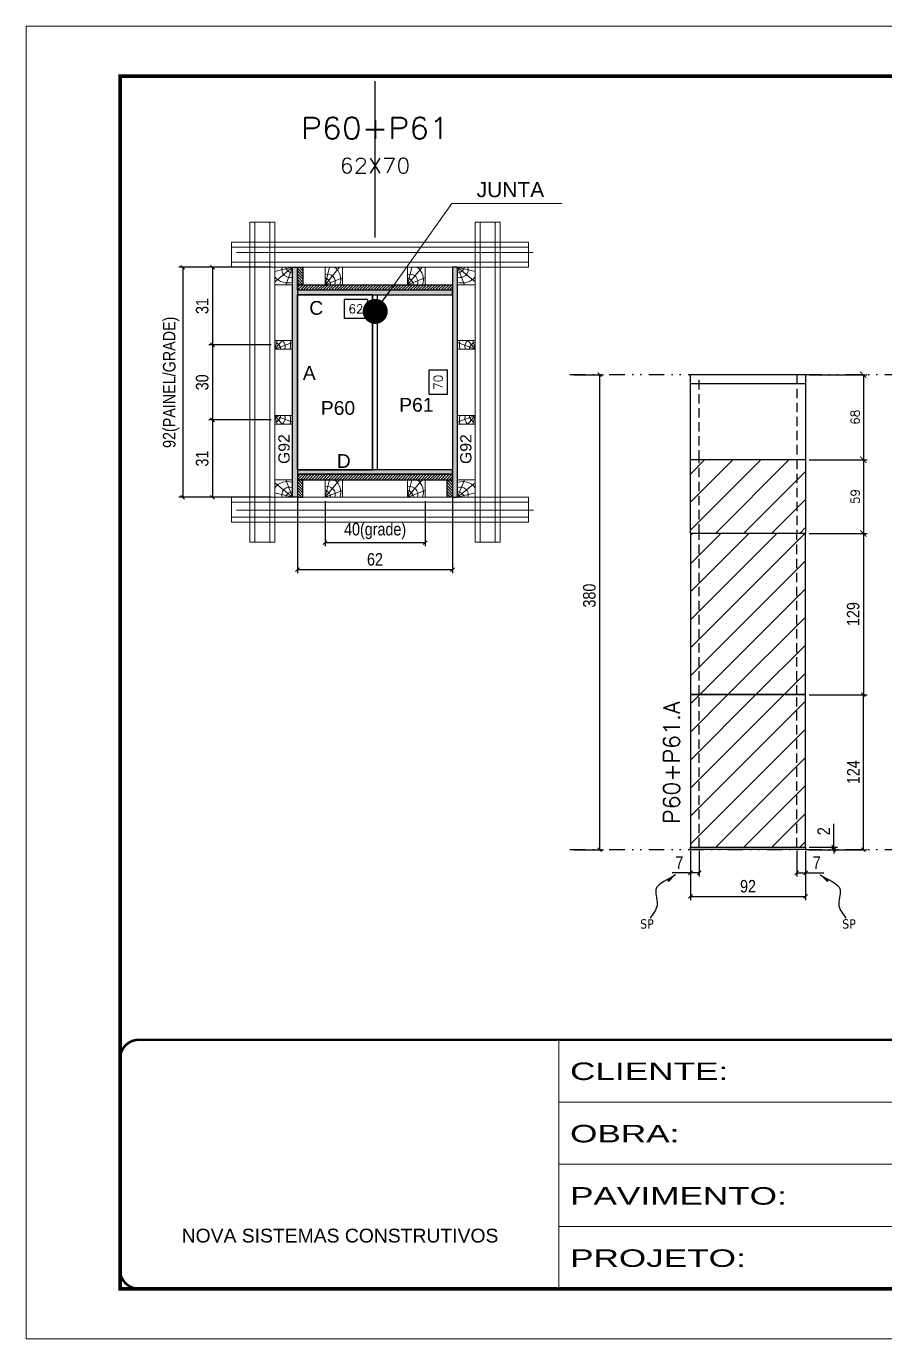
# Model space of a CAD drawing. Extents: x 2949 to 9203, y -16089 to 12527.
# Drawn here: x 4548 to 5234, y 5734 to 6784 of the extents above; entities that cross this region are included whole.
import ezdxf
from ezdxf.enums import TextEntityAlignment as Align

# ---------------------------------------------------------------- set-up
doc = ezdxf.new("R2010")
doc.units = 0
for name, pattern in [('CONTINUO', [0]), ('DASHED', [0.75, 0.5, -0.25]), ('DIVIDE2', [0.625, 0.25, -0.125, 0, -0.125, 0, -0.125]), ('HIDDEN', [0.375, 0.25, -0.125])]:
    doc.linetypes.add(name, pattern=pattern)
for name, color, linetype in [('CHAPA', 1, 'Continuous'), ('COTA', 241, 'Continuous'), ('cotas', 4, 'Continuous'), ('MEIO_PONT', 93, 'Continuous'), ('Nível', 160, 'Continuous'), ('Painéis', 200, 'Continuous'), ('SARR_2.2x7', 40, 'Continuous'), ('SARRAFO', 251, 'Continuous'), ('Sarrafo de Pressão', 42, 'HIDDEN'), ('texto', 7, 'Continuous'), ('Texto de Titulo', 7, 'Continuous'), ('Texto Qtd Sarr', 242, 'Continuous'), ('TEXTO_GERAL', 7, 'Continuous')]:
    doc.layers.add(name, color=color, linetype=linetype)
for name, color, linetype, lineweight in [('Folhas', 255, 'Continuous', 9), ('Hachura', 251, 'Continuous', 9), ('Madeira', 126, 'Continuous', 18), ('Perfil Metálico', 224, 'Continuous', 18), ('SARRAFO DE PRESSAO', 251, 'DASHED', 9), ('Texto Seção', 7, 'Continuous', 15)]:
    doc.layers.add(name, color=color, linetype=linetype, lineweight=lineweight)
doc.styles.add('ARIAL', font='arial.ttf')
doc.styles.add('COTA TECNICA', font='techl___.ttf', dxfattribs={"height": 10})
doc.styles.add('COTA TECNICA 2X', font='techl___.ttf', dxfattribs={"height": 10})
doc.styles.add('COTA TECNICA-50', font='techl___.ttf', dxfattribs={"height": 10})
doc.styles.add('REGUA-120', font='ROMANS.shx', dxfattribs={"height": 15})
doc.styles.add('ROMANS', font='romans.shx')
doc.styles.add('SANSSERIF', font='sas_____.pfb')
doc.styles.get("Standard").update_dxf_attribs({"font": 'arial.ttf'})
doc.styles.add('Tecnologia', font='')
doc.styles.get('Tecnologia').set_extended_font_data('Forgotten Futurist')
doc.dimstyles.new('3x', dxfattribs={"dimtxt": 10, "dimasz": 5, "dimexe": 7, "dimexo": 5, "dimgap": 4, "dimtad": 1, "dimdec": 4, "dimlfac": 0.333333, "dimdsep": 46, "dimtxsty": 'Standard', "dimblk": 'DOT', "dimcen": 0.09, "dimclrd": 1, "dimclre": 1, "dimclrt": 2, "dimadec": 0, "dimazin": 2, "dimtfac": 1, "dimtdec": 4, "dimtmove": 0, "dimatfit": 3, "dimldrblk": 'DOT', "dimfxl": 1, "dimtolj": 1, "dimtzin": 0, "dimlwd": 9, "dimlwe": 9, "dimarcsym": 0})
doc.dimstyles.new('COTA PAINEL-50', dxfattribs={"dimtxt": 10, "dimasz": 3, "dimexe": 3, "dimexo": 3, "dimgap": 3, "dimtad": 1, "dimdec": 1, "dimzin": 12, "dimdsep": 46, "dimtxsty": 'COTA TECNICA-50', "dimblk1": 'OBLIQUE', "dimblk2": 'OBLIQUE', "dimsah": 1, "dimcen": 0.9, "dimclrd": 4, "dimclre": 4, "dimclrt": 240, "dimadec": 1, "dimazin": 3, "dimtfac": 1, "dimtdec": 1, "dimtmove": 0, "dimatfit": 3, "dimfxl": 1, "dimtolj": 1, "dimtzin": 12, "dimarcsym": 0})
doc.dimstyles.new('Cota Paínel', dxfattribs={"dimtxt": 7, "dimasz": 5, "dimexe": 3, "dimexo": 3, "dimgap": 3, "dimtad": 1, "dimdec": 1, "dimzin": 12, "dimdsep": 46, "dimtxsty": 'ROMANS', "dimblk": 'ARCHTICK', "dimcen": 0, "dimclrd": 4, "dimclre": 4, "dimclrt": 1, "dimadec": 1, "dimazin": 3, "dimtfac": 1, "dimtdec": 1, "dimtmove": 0, "dimatfit": 3, "dimldrblk": 'OBLIQUE', "dimfxl": 1, "dimtolj": 1, "dimtzin": 12, "dimarcsym": 0})
doc.dimstyles.new('PAINEL', dxfattribs={"dimtxt": 10, "dimasz": 3, "dimexe": 3, "dimexo": 3, "dimgap": 3, "dimtad": 1, "dimdec": 1, "dimzin": 12, "dimdsep": 46, "dimtxsty": 'COTA TECNICA', "dimblk1": 'OBLIQUE', "dimblk2": 'OBLIQUE', "dimsah": 1, "dimcen": 0.9, "dimclrd": 4, "dimclre": 4, "dimclrt": 240, "dimadec": 1, "dimazin": 3, "dimtfac": 1, "dimtdec": 1, "dimtmove": 0, "dimatfit": 3, "dimfxl": 1, "dimtolj": 1, "dimtzin": 12, "dimarcsym": 0})
doc.dimstyles.new('SECAO PILAR', dxfattribs={"dimtxt": 10, "dimasz": 3, "dimexe": 3, "dimexo": 3, "dimgap": 3, "dimtad": 1, "dimdec": 1, "dimlfac": 0.5, "dimzin": 12, "dimdsep": 46, "dimtxsty": 'COTA TECNICA 2X', "dimblk1": 'OBLIQUE', "dimblk2": 'OBLIQUE', "dimsah": 1, "dimcen": 0.9, "dimclrd": 256, "dimclre": 256, "dimclrt": 256, "dimadec": 1, "dimazin": 3, "dimtfac": 1, "dimtdec": 1, "dimtmove": 0, "dimatfit": 3, "dimfxl": 1, "dimtolj": 1, "dimtzin": 12, "dimarcsym": 0})
doc.dimstyles.new('SECÇÃO 2', dxfattribs={"dimtxt": 7, "dimasz": 6, "dimexe": 0.18, "dimexo": 2, "dimgap": -4, "dimtad": 3, "dimdec": 1, "dimlfac": 0.5, "dimzin": 12, "dimdsep": 46, "dimtxsty": 'ROMANS', "dimblk": 'ARCHTICK', "dimcen": 0.09, "dimse1": 1, "dimse2": 1, "dimsd1": 1, "dimsd2": 1, "dimclrd": 180, "dimclre": 5, "dimclrt": 1, "dimadec": 0, "dimazin": 3, "dimtfac": 1, "dimtdec": 1, "dimtofl": 0, "dimtmove": 0, "dimatfit": 3, "dimldrblk": 'ARCHTICK', "dimfxl": 1, "dimtolj": 1, "dimtzin": 0, "dimarcsym": 0})
doc.dimstyles.get("Standard").update_dxf_attribs({"dimtxt": 0.18, "dimasz": 0.18, "dimexe": 0.18, "dimexo": 0.0625, "dimgap": 0.09, "dimtad": 0, "dimtih": 1, "dimtoh": 1, "dimdec": 4, "dimzin": 0, "dimdsep": 46, "dimtxsty": 'Standard', "dimcen": 0.09, "dimadec": 0, "dimazin": 0, "dimtfac": 1, "dimtdec": 4, "dimtofl": 0, "dimtmove": 0, "dimatfit": 3, "dimfxl": 1, "dimtolj": 1, "dimtzin": 0, "dimarcsym": 0})
pattern_1 = [(135, (-18127.0793, 15909.989), (-1.12253202, -1.12253202), [])]
pattern_2 = [(45, (-126071.967, -22713.47), (-11.2253202, 11.2253202), [])]

# ---------------------------------------------------------------- blocks, each defined once
blk = doc.blocks.new('9999999999')
at = {"color": 30, "linetype": 'CONTINUO'}
for p, q in [((98564.6, 34230.2), (98564.6, 34429.4)), ((98564.6, 34379.6), (99584, 34379.6)), ((98564.6, 34329.8), (99488, 34329.8)), ((98564.6, 34280), (99488, 34280))]:
    blk.add_line(p, q, dxfattribs=at)
at = {"color": 30, "linetype": 'CONTINUO', "const_width": 2}
blk.add_lwpolyline([(99584, 34230.2), (99584, 34414.4, 0.414214), (99569, 34429.4), (98229, 34429.4, 0.414214), (98214, 34414.4), (98214, 34245.2, 0.414214), (98229, 34230.2), (99584, 34230.2)], format="xyb", dxfattribs=at)
at = {"layer": 'Folhas'}
blk.add_lwpolyline([(98139, 34190.2), (99624, 34190.2), (99624, 35240.2), (98139, 35240.2)], close=True, dxfattribs=at)
at = {"layer": 'Folhas', "color": 30, "const_width": 3}
blk.add_lwpolyline([(98214, 34230.2), (99584, 34230.2), (99584, 35200.2), (98214, 35200.2)], close=True, dxfattribs=at)
at = {"color": 7, "linetype": 'Continuous', "ltscale": 5, "style": 'ARIAL'}
blk.add_text('NOVA SISTEMAS CONSTRUTIVOS', height=11.059, dxfattribs=at).set_placement((98263.2, 34267.2))
at = {"layer": 'Folhas', "color": 7, "style": 'Tecnologia', "width": 1.5}
for s, p in [('CLIENTE:', (98573.7, 34397.2)), ('OBRA:', (98573.7, 34347.3)), ('PAVIMENTO:', (98573.7, 34297.5)), ('PROJETO:', (98573.7, 34247.7))]:
    blk.add_text(s, height=14, dxfattribs=at).set_placement(p)
blk = doc.blocks.new('*D3596')
at = {"layer": 'COTA', "color": 180, "lineweight": -2, "transparency": 16777216}
for p, q in [((4884.3, 6508.7), (4869.3, 6508.7)), ((4869.3, 6508.7), (4869.3, 6489.4)), ((4884.3, 6489.4), (4884.3, 6508.7)), ((4869.3, 6489.4), (4884.3, 6489.4))]:
    blk.add_line(p, q, dxfattribs=at)
at = {"layer": 'Defpoints', "color": 0, "transparency": 16777216}
for p in [(4764.3, 6569), (4764.3, 6429), (4888.3, 6429)]:
    blk.add_point(p, dxfattribs=at)
at = {"layer": 'COTA', "color": 1, "transparency": 16777216, "insert": (4876.8, 6499), "char_height": 7, "attachment_point": 5, "rotation": 90, "style": 'ROMANS'}
blk.add_mtext('\\A1;70', dxfattribs=at)
blk = doc.blocks.new('_ArchTick')
at = {"color": 0, "linetype": 'ByBlock', "const_width": 0.15}
blk.add_lwpolyline([(-0.5, -0.5), (0.5, 0.5)], dxfattribs=at)
blk = doc.blocks.new('*D3597')
at = {"layer": 'COTA', "color": 180, "lineweight": -2, "transparency": 16777216}
for p, q in [((4820.6, 6565.2), (4801.6, 6565.2)), ((4801.6, 6565.2), (4801.6, 6550.2)), ((4820.6, 6550.2), (4820.6, 6565.2)), ((4801.6, 6550.2), (4820.6, 6550.2))]:
    blk.add_line(p, q, dxfattribs=at)
at = {"layer": 'Defpoints', "color": 0, "transparency": 16777216}
for p in [(4764.3, 6569), (4888.3, 6569), (4888.3, 6546.2)]:
    blk.add_point(p, dxfattribs=at)
at = {"layer": 'COTA', "color": 1, "transparency": 16777216, "insert": (4811.1, 6557.7), "char_height": 7, "attachment_point": 5, "style": 'ROMANS'}
blk.add_mtext('\\A1;62', dxfattribs=at)
blk = doc.blocks.new('titulo1')
at = {"layer": 'Defpoints', "color": 252, "linetype": 'HIDDEN', "ltscale": 2}
blk.add_line((0, 0), (0, 125), dxfattribs=at)
at = {"layer": 'Defpoints', "style": 'ROMANS', "oblique": 15}
blk.add_attdef('FOLHA', text='', height=10, dxfattribs=at).set_placement((0, 15.6), align=Align.MIDDLE_CENTER)
at = {"layer": 'Texto Qtd Sarr', "color": 3, "style": 'ROMANS', "oblique": 15}
for tag, height, p in [('TITULO', 17, (0, 71.4)), ('SEÇÃO', 12, (0, 41.5))]:
    blk.add_attdef(tag, text='', height=height, dxfattribs=at).set_placement(p, align=Align.MIDDLE_CENTER)
blk = doc.blocks.new('_Oblique')
at = {"color": 0, "linetype": 'ByBlock', "lineweight": -2}
blk.add_line((-0.5, -0.5), (0.5, 0.5), dxfattribs=at)
blk = doc.blocks.new('*D3598')
at = {"layer": 'COTA', "lineweight": -2, "transparency": 16777216}
for p, q in [((4743.3, 6591), (4669.6, 6591)), ((4672.6, 6591), (4672.6, 6407)), ((4743.3, 6407), (4669.6, 6407))]:
    blk.add_line(p, q, dxfattribs=at)
at = {"layer": 'Defpoints', "color": 0, "transparency": 16777216}
for p in [(4746.3, 6591), (4672.6, 6407), (4746.3, 6407)]:
    blk.add_point(p, dxfattribs=at)
at = {"layer": 'COTA', "lineweight": -2, "transparency": 16777216, "xscale": 3, "yscale": 3, "zscale": 3}
for p, rotation in [((4672.6, 6591), 90), ((4672.6, 6407), 270)]:
    blk.add_blockref('_Oblique', p, dxfattribs=dict(at, rotation=rotation))
at = {"layer": 'COTA', "transparency": 16777216, "insert": (4663.3, 6499), "char_height": 10, "attachment_point": 5, "rotation": 90, "style": 'COTA TECNICA 2X'}
blk.add_mtext('\\A1;92(PAINEL/GRADE)', dxfattribs=at)
blk = doc.blocks.new('*D3599')
at = {"layer": 'COTA', "lineweight": -2, "transparency": 16777216}
for p, q in [((4743.3, 6469), (4693.4, 6469)), ((4696.4, 6469), (4696.4, 6407)), ((4743.3, 6407), (4693.4, 6407))]:
    blk.add_line(p, q, dxfattribs=at)
at = {"layer": 'Defpoints', "color": 0, "transparency": 16777216}
for p in [(4746.3, 6469), (4696.4, 6407), (4746.3, 6407)]:
    blk.add_point(p, dxfattribs=at)
at = {"layer": 'COTA', "lineweight": -2, "transparency": 16777216, "xscale": 3, "yscale": 3, "zscale": 3}
for p, rotation in [((4696.4, 6469), 90), ((4696.4, 6407), 270)]:
    blk.add_blockref('_Oblique', p, dxfattribs=dict(at, rotation=rotation))
at = {"layer": 'COTA', "transparency": 16777216, "insert": (4688.2, 6438), "char_height": 10, "attachment_point": 5, "rotation": 90, "style": 'COTA TECNICA 2X'}
blk.add_mtext('\\A1;31', dxfattribs=at)
blk = doc.blocks.new('PONTALETE')
at = {"layer": 'Madeira'}
for q in [(2.71, 7), (7, 5.76), (7, 1.74)]:
    blk.add_line((0, 0), q, dxfattribs=at)
blk.add_lwpolyline([(0, 0), (7, 0), (7, 7), (0, 7)], close=True, dxfattribs=at)
for centre, radius, start, end in [((2.04, 0.06), 6.23, 37.2818, 109.0913), ((1.09, 0.9), 3.19, 343.603, 109.9847), ((-0.21, -0.78), 3.09, 14.6322, 86.0383)]:
    blk.add_arc(centre, radius, start, end, dxfattribs=at)
blk = doc.blocks.new('MEIO PONTALETE')
at = {"layer": 'Madeira'}
for q in [(2.71, 7), (3.5, 2.88), (3.5, 0.87)]:
    blk.add_line((0, 0), q, dxfattribs=at)
blk.add_lwpolyline([(0, 0), (3.5, 0), (3.5, 7), (0, 7)], close=True, dxfattribs=at)
for centre, radius, start, end in [((2.04, 0.06), 6.23, 76.4499, 109.0913), ((1.09, 0.9), 3.19, 40.9063, 109.9847), ((-0.21, -0.78), 3.09, 14.6322, 86.0383)]:
    blk.add_arc(centre, radius, start, end, dxfattribs=at)
blk = doc.blocks.new('*D3600')
at = {"layer": 'COTA', "lineweight": -2, "transparency": 16777216}
for p, q in [((4743.3, 6591), (4693.4, 6591)), ((4696.4, 6591), (4696.4, 6529)), ((4743.3, 6529), (4693.4, 6529))]:
    blk.add_line(p, q, dxfattribs=at)
at = {"layer": 'Defpoints', "color": 0, "transparency": 16777216}
for p in [(4746.3, 6591), (4696.4, 6529), (4746.3, 6529)]:
    blk.add_point(p, dxfattribs=at)
at = {"layer": 'COTA', "lineweight": -2, "transparency": 16777216, "xscale": 3, "yscale": 3, "zscale": 3}
for p, rotation in [((4696.4, 6591), 90), ((4696.4, 6529), 270)]:
    blk.add_blockref('_Oblique', p, dxfattribs=dict(at, rotation=rotation))
at = {"layer": 'COTA', "transparency": 16777216, "insert": (4688.2, 6560), "char_height": 10, "attachment_point": 5, "rotation": 90, "style": 'COTA TECNICA 2X'}
blk.add_mtext('\\A1;31', dxfattribs=at)
blk = doc.blocks.new('*D3601')
at = {"layer": 'COTA', "lineweight": -2, "transparency": 16777216}
for p, q in [((4743.3, 6529), (4693.4, 6529)), ((4696.4, 6529), (4696.4, 6469)), ((4743.3, 6469), (4693.4, 6469))]:
    blk.add_line(p, q, dxfattribs=at)
at = {"layer": 'Defpoints', "color": 0, "transparency": 16777216}
for p in [(4746.3, 6529), (4696.4, 6469), (4746.3, 6469)]:
    blk.add_point(p, dxfattribs=at)
at = {"layer": 'COTA', "lineweight": -2, "transparency": 16777216, "xscale": 3, "yscale": 3, "zscale": 3}
for p, rotation in [((4696.4, 6529), 90), ((4696.4, 6469), 270)]:
    blk.add_blockref('_Oblique', p, dxfattribs=dict(at, rotation=rotation))
at = {"layer": 'COTA', "transparency": 16777216, "insert": (4688.2, 6499), "char_height": 10, "attachment_point": 5, "rotation": 90, "style": 'COTA TECNICA 2X'}
blk.add_mtext('\\A1;30', dxfattribs=at)
blk = doc.blocks.new('*D3617')
at = {"layer": 'COTA', "lineweight": -2, "transparency": 16777216}
for p, q in [((4764.3, 6422.4), (4764.3, 6346.2)), ((4888.3, 6422.4), (4888.3, 6346.2)), ((4764.3, 6349.2), (4888.3, 6349.2))]:
    blk.add_line(p, q, dxfattribs=at)
at = {"layer": 'Defpoints', "color": 0, "transparency": 16777216}
for p in [(4764.3, 6425.4), (4888.3, 6425.4), (4888.3, 6349.2)]:
    blk.add_point(p, dxfattribs=at)
at = {"layer": 'COTA', "lineweight": -2, "transparency": 16777216, "xscale": 3, "yscale": 3, "zscale": 3, "rotation": 180}
blk.add_blockref('_Oblique', (4764.3, 6349.2), dxfattribs=at)
at = {"layer": 'COTA', "lineweight": -2, "transparency": 16777216, "xscale": 3, "yscale": 3, "zscale": 3}
blk.add_blockref('_Oblique', (4888.3, 6349.2), dxfattribs=at)
at = {"layer": 'COTA', "transparency": 16777216, "insert": (4826.3, 6357.3), "char_height": 10, "attachment_point": 5, "style": 'COTA TECNICA 2X'}
blk.add_mtext('\\A1;62', dxfattribs=at)
blk = doc.blocks.new('_Dot')
at = {"color": 0, "linetype": 'ByBlock', "lineweight": -2}
blk.add_line((-0.5, 0), (-1, 0), dxfattribs=at)
at = {"color": 0, "linetype": 'ByBlock', "const_width": 0.5}
blk.add_lwpolyline([(-0.25, 0, 1), (0.25, 0, 1)], format="xyb", close=True, dxfattribs=at)
blk = doc.blocks.new('*D3618')
at = {"layer": 'cotas', "color": 4, "linetype": 'ByBlock', "lineweight": -2, "transparency": 16777216}
for p, q in [((4985.2, 6505.1), (5008.9, 6505.1)), ((5005.9, 6505.1), (5005.9, 6125.1)), ((4985.2, 6125.1), (5008.9, 6125.1))]:
    blk.add_line(p, q, dxfattribs=at)
at = {"layer": 'Defpoints', "color": 0, "linetype": 'ByBlock', "transparency": 16777216}
for p in [(4982.2, 6505.1), (4982.2, 6125.1), (5005.9, 6125.1)]:
    blk.add_point(p, dxfattribs=at)
at = {"layer": 'cotas', "color": 4, "linetype": 'ByBlock', "lineweight": -2, "transparency": 16777216, "xscale": 3, "yscale": 3, "zscale": 3}
for p, rotation in [((5005.9, 6505.1), 90), ((5005.9, 6125.1), 270)]:
    blk.add_blockref('_Oblique', p, dxfattribs=dict(at, rotation=rotation))
at = {"layer": 'cotas', "color": 240, "linetype": 'ByBlock', "transparency": 16777216, "insert": (4997.7, 6328.4), "char_height": 10, "attachment_point": 5, "rotation": 90, "style": 'COTA TECNICA'}
blk.add_mtext('\\A1;380', dxfattribs=at)
blk = doc.blocks.new('*D3606')
at = {"layer": 'COTA', "color": 4, "lineweight": -2, "transparency": 16777216}
for p, q in [((5078.5, 6124.1), (5078.5, 6084.7)), ((5170.5, 6124.1), (5170.5, 6084.7)), ((5078.5, 6087.7), (5170.5, 6087.7))]:
    blk.add_line(p, q, dxfattribs=at)
at = {"layer": 'Defpoints', "color": 0, "transparency": 16777216}
for p in [(5078.5, 6127.1), (5170.5, 6127.1), (5170.5, 6087.7)]:
    blk.add_point(p, dxfattribs=at)
at = {"layer": 'COTA', "color": 4, "lineweight": -2, "transparency": 16777216, "xscale": 3, "yscale": 3, "zscale": 3, "rotation": 180}
blk.add_blockref('_Oblique', (5078.5, 6087.7), dxfattribs=at)
at = {"layer": 'COTA', "color": 4, "lineweight": -2, "transparency": 16777216, "xscale": 3, "yscale": 3, "zscale": 3}
blk.add_blockref('_Oblique', (5170.5, 6087.7), dxfattribs=at)
at = {"layer": 'COTA', "color": 240, "transparency": 16777216, "insert": (5124.5, 6095.8), "char_height": 10, "attachment_point": 5, "style": 'COTA TECNICA'}
blk.add_mtext('\\A1;92', dxfattribs=at)
blk = doc.blocks.new('*D3607')
at = {"layer": 'COTA', "color": 4, "lineweight": -2, "transparency": 16777216}
for p, q in [((5078.5, 6122.1), (5078.5, 6103.6)), ((5085.5, 6124.1), (5085.5, 6103.6)), ((5078.5, 6106.6), (5063.8, 6106.6)), ((5085.5, 6106.6), (5078.5, 6106.6))]:
    blk.add_line(p, q, dxfattribs=at)
at = {"layer": 'Defpoints', "color": 0, "transparency": 16777216}
for p in [(5078.5, 6125.1), (5085.5, 6127.1), (5078.5, 6106.6)]:
    blk.add_point(p, dxfattribs=at)
at = {"layer": 'COTA', "color": 4, "lineweight": -2, "transparency": 16777216, "xscale": 3, "yscale": 3, "zscale": 3, "rotation": 180}
blk.add_blockref('_Oblique', (5078.5, 6106.6), dxfattribs=at)
at = {"layer": 'COTA', "color": 4, "lineweight": -2, "transparency": 16777216, "xscale": 3, "yscale": 3, "zscale": 3}
blk.add_blockref('_Oblique', (5085.5, 6106.6), dxfattribs=at)
at = {"layer": 'COTA', "color": 240, "transparency": 16777216, "insert": (5069.6, 6114.7), "char_height": 10, "attachment_point": 5, "style": 'COTA TECNICA-50'}
blk.add_mtext('\\A1;7', dxfattribs=at)
blk = doc.blocks.new('*D3608')
at = {"layer": 'COTA', "color": 4, "lineweight": -2, "transparency": 16777216}
for p, q in [((5163.5, 6124.1), (5163.5, 6103.6)), ((5170.5, 6122.1), (5170.5, 6103.6)), ((5163.5, 6106.6), (5170.5, 6106.6)), ((5170.5, 6106.6), (5185.2, 6106.6))]:
    blk.add_line(p, q, dxfattribs=at)
at = {"layer": 'Defpoints', "color": 0, "transparency": 16777216}
for p in [(5163.5, 6127.1), (5170.5, 6125.1), (5170.5, 6106.6)]:
    blk.add_point(p, dxfattribs=at)
at = {"layer": 'COTA', "color": 4, "lineweight": -2, "transparency": 16777216, "xscale": 3, "yscale": 3, "zscale": 3, "rotation": 180}
blk.add_blockref('_Oblique', (5163.5, 6106.6), dxfattribs=at)
at = {"layer": 'COTA', "color": 4, "lineweight": -2, "transparency": 16777216, "xscale": 3, "yscale": 3, "zscale": 3}
blk.add_blockref('_Oblique', (5170.5, 6106.6), dxfattribs=at)
at = {"layer": 'COTA', "color": 240, "transparency": 16777216, "insert": (5179.4, 6114.7), "char_height": 10, "attachment_point": 5, "style": 'COTA TECNICA-50'}
blk.add_mtext('\\A1;7', dxfattribs=at)
blk = doc.blocks.new('*D3609')
at = {"layer": 'COTA', "color": 4, "lineweight": -2, "transparency": 16777216}
for p, q in [((5173.5, 6249.1), (5219.7, 6249.1)), ((5216.7, 6125.1), (5216.7, 6249.1)), ((5173.5, 6125.1), (5219.7, 6125.1))]:
    blk.add_line(p, q, dxfattribs=at)
at = {"layer": 'Defpoints', "color": 0, "transparency": 16777216}
for p in [(5170.5, 6249.1), (5216.7, 6249.1), (5170.5, 6125.1)]:
    blk.add_point(p, dxfattribs=at)
at = {"layer": 'COTA', "color": 4, "lineweight": -2, "transparency": 16777216, "xscale": 3, "yscale": 3, "zscale": 3}
for p, rotation in [((5216.7, 6249.1), 90), ((5216.7, 6125.1), 270)]:
    blk.add_blockref('_Oblique', p, dxfattribs=dict(at, rotation=rotation))
at = {"layer": 'COTA', "color": 240, "transparency": 16777216, "insert": (5208.7, 6187.1), "char_height": 10, "attachment_point": 5, "rotation": 90, "style": 'COTA TECNICA-50'}
blk.add_mtext('\\A1;124', dxfattribs=at)
blk = doc.blocks.new('*D3610')
at = {"layer": 'COTA', "color": 4, "lineweight": -2, "transparency": 16777216}
for p, q in [((5193, 6127.1), (5193, 6145.9)), ((5173.5, 6127.1), (5196, 6127.1)), ((5173.5, 6125.1), (5196, 6125.1)), ((5193, 6125.1), (5193, 6127.1)), ((5193, 6125.1), (5193, 6122.1))]:
    blk.add_line(p, q, dxfattribs=at)
at = {"layer": 'Defpoints', "color": 0, "transparency": 16777216}
for p in [(5170.5, 6127.1), (5170.5, 6125.1), (5193, 6125.1)]:
    blk.add_point(p, dxfattribs=at)
at = {"layer": 'COTA', "color": 4, "lineweight": -2, "transparency": 16777216, "xscale": 3, "yscale": 3, "zscale": 3}
for p, rotation in [((5193, 6127.1), 270), ((5193, 6125.1), 90)]:
    blk.add_blockref('_Oblique', p, dxfattribs=dict(at, rotation=rotation))
at = {"layer": 'COTA', "color": 240, "transparency": 16777216, "insert": (5185, 6139.9), "char_height": 10, "attachment_point": 5, "rotation": 90, "style": 'COTA TECNICA-50'}
blk.add_mtext('\\A1;2', dxfattribs=at)
blk = doc.blocks.new('*D3611')
at = {"layer": 'COTA', "color": 4, "linetype": 'ByBlock', "lineweight": -2, "transparency": 16777216}
for p, q in [((5173.5, 6378.1), (5219.7, 6378.1)), ((5216.7, 6378.1), (5216.7, 6249.1)), ((5173.5, 6249.1), (5219.7, 6249.1))]:
    blk.add_line(p, q, dxfattribs=at)
at = {"layer": 'Defpoints', "color": 0, "linetype": 'ByBlock', "transparency": 16777216}
for p in [(5170.5, 6378.1), (5170.5, 6249.1), (5216.7, 6249.1)]:
    blk.add_point(p, dxfattribs=at)
at = {"layer": 'COTA', "color": 4, "linetype": 'ByBlock', "lineweight": -2, "transparency": 16777216, "xscale": 3, "yscale": 3, "zscale": 3}
for p, rotation in [((5216.7, 6378.1), 90), ((5216.7, 6249.1), 270)]:
    blk.add_blockref('_Oblique', p, dxfattribs=dict(at, rotation=rotation))
at = {"layer": 'COTA', "color": 240, "linetype": 'ByBlock', "transparency": 16777216, "insert": (5208.6, 6313.6), "char_height": 10, "attachment_point": 5, "rotation": 90, "style": 'COTA TECNICA'}
blk.add_mtext('\\A1;129', dxfattribs=at)
blk = doc.blocks.new('*D3625')
at = {"layer": 'COTA', "color": 4, "lineweight": -2, "transparency": 16777216}
for p, q in [((5173.5, 6437.1), (5219.7, 6437.1)), ((5216.7, 6437.1), (5216.7, 6378.1)), ((5173.5, 6378.1), (5219.7, 6378.1))]:
    blk.add_line(p, q, dxfattribs=at)
at = {"layer": 'Defpoints', "color": 0, "transparency": 16777216}
for p in [(5170.5, 6437.1), (5170.5, 6378.1), (5216.7, 6378.1)]:
    blk.add_point(p, dxfattribs=at)
at = {"layer": 'COTA', "color": 4, "lineweight": -2, "transparency": 16777216, "xscale": 5, "yscale": 5, "zscale": 5}
for p, rotation in [((5216.7, 6437.1), 90), ((5216.7, 6378.1), 270)]:
    blk.add_blockref('_ArchTick', p, dxfattribs=dict(at, rotation=rotation))
at = {"layer": 'COTA', "color": 1, "transparency": 16777216, "insert": (5210.2, 6407.6), "char_height": 7, "attachment_point": 5, "rotation": 90, "style": 'ROMANS'}
blk.add_mtext('\\A1;59', dxfattribs=at)
blk = doc.blocks.new('*D3627')
at = {"layer": 'COTA', "color": 4, "lineweight": -2, "transparency": 16777216}
for p, q in [((5173.5, 6505.1), (5219.7, 6505.1)), ((5216.7, 6505.1), (5216.7, 6437.1)), ((5173.5, 6437.1), (5219.7, 6437.1))]:
    blk.add_line(p, q, dxfattribs=at)
at = {"layer": 'Defpoints', "color": 0, "transparency": 16777216}
for p in [(5170.5, 6505.1), (5170.5, 6437.1), (5216.7, 6437.1)]:
    blk.add_point(p, dxfattribs=at)
at = {"layer": 'COTA', "color": 4, "lineweight": -2, "transparency": 16777216, "xscale": 5, "yscale": 5, "zscale": 5}
for p, rotation in [((5216.7, 6505.1), 90), ((5216.7, 6437.1), 270)]:
    blk.add_blockref('_ArchTick', p, dxfattribs=dict(at, rotation=rotation))
at = {"layer": 'COTA', "color": 1, "transparency": 16777216, "insert": (5210.2, 6471.1), "char_height": 7, "attachment_point": 5, "rotation": 90, "style": 'ROMANS'}
blk.add_mtext('\\A1;68', dxfattribs=at)
blk = doc.blocks.new('*D3695')
at = {"layer": 'COTA', "lineweight": -2, "transparency": 16777216}
for p, q in [((4786.4, 6404), (4786.4, 6367.8)), ((4866.4, 6404), (4866.4, 6367.8)), ((4786.4, 6370.8), (4866.4, 6370.8))]:
    blk.add_line(p, q, dxfattribs=at)
at = {"layer": 'Defpoints', "color": 0, "transparency": 16777216}
for p in [(4786.4, 6407), (4866.4, 6407), (4866.4, 6370.8)]:
    blk.add_point(p, dxfattribs=at)
at = {"layer": 'COTA', "lineweight": -2, "transparency": 16777216, "xscale": 3, "yscale": 3, "zscale": 3, "rotation": 180}
blk.add_blockref('_Oblique', (4786.4, 6370.8), dxfattribs=at)
at = {"layer": 'COTA', "lineweight": -2, "transparency": 16777216, "xscale": 3, "yscale": 3, "zscale": 3}
blk.add_blockref('_Oblique', (4866.4, 6370.8), dxfattribs=at)
at = {"layer": 'COTA', "transparency": 16777216, "insert": (4826.4, 6380), "char_height": 10, "attachment_point": 5, "style": 'COTA TECNICA 2X'}
blk.add_mtext('\\A1;40(grade)', dxfattribs=at)

msp = doc.modelspace()

# ---------------------------------------------------------------- hatches: boundary and pattern name
at = {"layer": 'Hachura'}
h = msp.add_hatch(color=256, dxfattribs=at)
h.dxf.hatch_style = 1
h.paths.add_polyline_path([(4764.33, 6407.04), (4760.33, 6407.04), (4760.33, 6591.04), (4764.33, 6591.04)])
h = msp.add_hatch(color=256, dxfattribs=at)
h.dxf.hatch_style = 1
h.paths.add_polyline_path([(4764.33, 6407.04), (4760.33, 6407.04), (4760.33, 6591.04), (4764.33, 6591.04)])
h = msp.add_hatch(dxfattribs=at)
h.set_pattern_fill('ANSI31', color=256, scale=0.5, angle=90, style=0)
h.set_pattern_definition([(135, (-18127.0793, 15714.989), (-1.12253202, -1.12253202), [])])
h.paths.add_polyline_path([(4764.33, 6577.04), (4768.73, 6577.04), (4768.73, 6591.04), (4764.33, 6591.04)])
h = msp.add_hatch(color=256, dxfattribs=at)
h.dxf.hatch_style = 1
h.paths.add_polyline_path([(4888.33, 6407.04), (4892.33, 6407.04), (4892.33, 6591.04), (4888.33, 6591.04)])
h = msp.add_hatch(color=256, dxfattribs=at)
h.dxf.hatch_style = 1
h.paths.add_polyline_path([(4888.33, 6407.04), (4892.33, 6407.04), (4892.33, 6591.04), (4888.33, 6591.04)])
h = msp.add_hatch(dxfattribs=at)
h.set_pattern_fill('ANSI31', color=256, scale=0.5, style=0)
h.set_pattern_definition([(45, (13938.2807, 29502.0454), (-1.12253202, 1.12253202), [])])
h.paths.add_polyline_path([(4888.33, 6572.64), (4888.33, 6577.04), (4764.33, 6577.04), (4764.33, 6572.64)])
h = msp.add_hatch(color=256, dxfattribs=at)
h.dxf.hatch_style = 1
h.paths.add_polyline_path([(4764.33, 6572.64), (4764.33, 6569.04), (4888.33, 6569.04), (4888.33, 6572.64)])
h = msp.add_hatch(color=256, dxfattribs=at)
h.dxf.hatch_style = 1
h.paths.add_polyline_path([(4764.33, 6572.64), (4764.33, 6569.04), (4888.33, 6569.04), (4888.33, 6572.64)])
h = msp.add_hatch(dxfattribs=at)
h.set_pattern_fill('ANSI31', color=256, scale=5)
h.paths.add_polyline_path([(5170.49, 6437.14), (5078.49, 6437.14), (5078.49, 6378.14), (5170.49, 6378.14)])
h = msp.add_hatch(color=256, dxfattribs=at)
h.dxf.hatch_style = 1
h.paths.add_polyline_path([(4764.33, 6429.04), (4764.33, 6425.44), (4888.33, 6425.44), (4888.33, 6429.04)])
h = msp.add_hatch(color=256, dxfattribs=at)
h.dxf.hatch_style = 1
h.paths.add_polyline_path([(4764.33, 6429.04), (4764.33, 6425.44), (4888.33, 6425.44), (4888.33, 6429.04)])
h = msp.add_hatch(dxfattribs=at)
h.set_pattern_fill('ANSI31', color=256, scale=0.5, style=0)
h.set_pattern_definition([(45, (14313.2807, 29316.8454), (-1.12253202, 1.12253202), [])])
h.paths.add_polyline_path([(4888.33, 6425.44), (4888.33, 6421.04), (4764.33, 6421.04), (4764.33, 6425.44)])
h = msp.add_hatch(dxfattribs=at)
h.set_pattern_fill('ANSI31', color=256, scale=0.5, angle=90, style=0)
h.set_pattern_definition(pattern_1)
h.paths.add_polyline_path([(4764.33, 6421.04), (4768.73, 6421.04), (4768.73, 6407.04), (4764.33, 6407.04)])
h = msp.add_hatch(dxfattribs=at)
h.set_pattern_fill('ANSI31', color=256, scale=0.5, angle=90, style=0)
h.set_pattern_definition(pattern_1)
h.paths.add_polyline_path([(4888.33, 6421.04), (4883.93, 6421.04), (4883.93, 6407.04), (4888.33, 6407.04)])
at = {"layer": 'Hachura', "linetype": 'ByBlock'}
h = msp.add_hatch(dxfattribs=at)
h.set_pattern_fill('ANSI31', color=256, scale=5)
h.set_pattern_definition(pattern_2)
h.paths.add_polyline_path([(5170.49, 6378.14), (5078.49, 6378.14), (5078.49, 6249.14), (5170.49, 6249.14)])
h = msp.add_hatch(dxfattribs=at)
h.set_pattern_fill('ANSI31', color=256, scale=5)
h.set_pattern_definition(pattern_2)
h.paths.add_polyline_path([(5170.49, 6249.14), (5078.49, 6249.14), (5078.49, 6127.14), (5170.49, 6127.14)])

# ---------------------------------------------------------------- linework, layer by layer
for points in [[(4764.33, 6569.04), (4824.33, 6569.04), (4824.33, 6429.04), (4764.33, 6429.04)], [(4828.33, 6569.04), (4888.33, 6569.04), (4888.33, 6429.04), (4828.33, 6429.04)]]:
    msp.add_lwpolyline(points, close=True)
at = {"layer": 'CHAPA'}
for p, q in [((4824.33, 6429.04), (4824.33, 6569.04)), ((4828.33, 6429.04), (4828.33, 6569.04))]:
    msp.add_line(p, q, dxfattribs=at)
for points in [[(4764.33, 6407.04), (4760.33, 6407.04), (4760.33, 6591.04), (4764.33, 6591.04)], [(4764.33, 6407.04), (4760.33, 6407.04), (4760.33, 6591.04), (4764.33, 6591.04)], [(4888.33, 6407.04), (4892.33, 6407.04), (4892.33, 6591.04), (4888.33, 6591.04)], [(4888.33, 6407.04), (4892.33, 6407.04), (4892.33, 6591.04), (4888.33, 6591.04)], [(4764.33, 6572.64), (4764.33, 6569.04), (4888.33, 6569.04), (4888.33, 6572.64)], [(4764.33, 6572.64), (4764.33, 6569.04), (4888.33, 6569.04), (4888.33, 6572.64)], [(4764.33, 6429.04), (4764.33, 6425.44), (4888.33, 6425.44), (4888.33, 6429.04)], [(4764.33, 6429.04), (4764.33, 6425.44), (4888.33, 6425.44), (4888.33, 6429.04)]]:
    msp.add_lwpolyline(points, close=True, dxfattribs=at)
at = {"layer": 'Hachura'}
for p, q in [((4715.53, 6602.82), (4952.8, 6602.83)), ((4715.53, 6396.76), (4953.12, 6396.75))]:
    msp.add_line(p, q, dxfattribs=at)
at = {"layer": 'Madeira'}
for points in [[(4760.33, 6407.04), (4746.33, 6407.04), (4746.33, 6591.04), (4760.33, 6591.04)], [(4786.39, 6577.04), (4786.39, 6591.04), (4866.38, 6591.04), (4866.38, 6577.04)], [(4892.33, 6407.04), (4906.33, 6407.04), (4906.33, 6591.04), (4892.33, 6591.04)], [(4786.39, 6407.04), (4786.39, 6421.04), (4866.38, 6421.04), (4866.38, 6407.04)]]:
    msp.add_lwpolyline(points, close=True, dxfattribs=at)
at = {"layer": 'Nível', "color": 4, "linetype": 'DIVIDE2', "ltscale": 50}
for p, q in [((4982.19, 6505.14), (5992.53, 6505.14)), ((4982.19, 6125.14), (5992.53, 6125.14))]:
    msp.add_line(p, q, dxfattribs=at)
at = {"layer": 'Painéis'}
for p, q in [((5078.49, 6505.14), (5170.49, 6505.14)), ((5078.49, 6437.14), (5078.49, 6505.14)), ((5170.49, 6505.14), (5170.49, 6437.14)), ((5078.49, 6437.14), (5170.49, 6437.14)), ((5078.49, 6378.14), (5078.49, 6437.14)), ((5170.49, 6437.14), (5170.49, 6378.14)), ((5170.49, 6378.14), (5078.49, 6378.14))]:
    msp.add_line(p, q, dxfattribs=at)
for points in [[(4824.33, 6569.04), (4764.33, 6569.04), (4764.33, 6429.04), (4824.33, 6429.04)], [(5078.49, 6249.14), (5170.49, 6249.14), (5170.49, 6378.14), (5078.49, 6378.14)], [(5078.49, 6127.14), (5170.49, 6127.14), (5170.49, 6249.14), (5078.49, 6249.14)], [(5078.49, 6127.14), (5170.49, 6127.14), (5170.49, 6125.14), (5078.49, 6125.14)]]:
    msp.add_lwpolyline(points, close=True, dxfattribs=at)
at = {"layer": 'Perfil Metálico'}
for points in [[(4726.33, 6371.04), (4746.33, 6371.04), (4746.33, 6627.04), (4726.33, 6627.04)], [(4742.33, 6627.04), (4730.33, 6627.04), (4730.33, 6371.04), (4742.33, 6371.04)], [(4926.33, 6371.04), (4906.33, 6371.04), (4906.33, 6627.04), (4926.33, 6627.04)], [(4910.33, 6627.04), (4922.33, 6627.04), (4922.33, 6371.04), (4910.33, 6371.04)], [(4711.71, 6611.04), (4711.71, 6591.04), (4949.02, 6591.04), (4949.02, 6611.04)], [(4949.02, 6595.04), (4949.02, 6607.04), (4711.71, 6607.04), (4711.71, 6595.04)], [(4711.71, 6407.04), (4711.71, 6387.04), (4949.02, 6387.04), (4949.02, 6407.04)], [(4949.02, 6391.04), (4949.02, 6403.04), (4711.71, 6403.04), (4711.71, 6391.04)]]:
    msp.add_lwpolyline(points, close=True, dxfattribs=at)
at = {"layer": 'SARR_2.2x7'}
msp.add_line((5078.49, 6498.14), (5170.49, 6498.14), dxfattribs=at)
at = {"layer": 'SARRAFO'}
for points in [[(4768.73, 6591.04), (4768.73, 6577.04), (4764.33, 6577.04), (4764.33, 6591.04)], [(4764.33, 6577.04), (4888.33, 6577.04), (4888.33, 6572.64), (4764.33, 6572.64)], [(4764.33, 6421.04), (4888.33, 6421.04), (4888.33, 6425.44), (4764.33, 6425.44)], [(4768.73, 6407.04), (4768.73, 6421.04), (4764.33, 6421.04), (4764.33, 6407.04)], [(4883.93, 6407.04), (4883.93, 6421.04), (4888.33, 6421.04), (4888.33, 6407.04)]]:
    msp.add_lwpolyline(points, close=True, dxfattribs=at)
at = {"layer": 'Sarrafo de Pressão', "ltscale": 30}
for p, q in [((5085.49, 6437.14), (5085.49, 6505.14)), ((5163.49, 6505.14), (5163.49, 6437.14)), ((5085.49, 6378.14), (5085.49, 6437.14)), ((5163.49, 6437.14), (5163.49, 6378.14)), ((5085.49, 6249.14), (5085.49, 6378.14)), ((5163.49, 6249.14), (5163.49, 6378.14)), ((5085.49, 6127.14), (5085.49, 6249.14)), ((5163.49, 6127.14), (5163.49, 6249.14))]:
    msp.add_line(p, q, dxfattribs=at)

# ---------------------------------------------------------------- block references
at = {"layer": 'MEIO_PONT'}
for name, p, xscale, yscale, zscale, rotation in [('PONTALETE', (4760.33, 6591.04), 2, 2, 2, 180), ('PONTALETE', (4786.39, 6577.04), -2, 2, 2, 270), ('PONTALETE', (4852.38, 6577.04), -2, 2, 2, 270), ('PONTALETE', (4892.33, 6591.04), -2, 2, 2, 180), ('MEIO PONTALETE', (4746.33, 6525.54), -1.999999997962732, 1.999999997962732, 1.999999997962732, 270), ('MEIO PONTALETE', (4906.33, 6525.54), 1.999999997962732, 1.999999997962732, 1.999999997962732, 90.00000000000001), ('MEIO PONTALETE', (4746.33, 6472.54), 1.999999997962732, 1.999999997962732, 1.999999997962732, 270), ('MEIO PONTALETE', (4906.33, 6472.54), -1.999999997962732, 1.999999997962732, 1.999999997962732, 90), ('PONTALETE', (4786.39, 6407.04), -2, 2, 2, 270), ('PONTALETE', (4852.38, 6407.04), -2, 2, 2, 270)]:
    msp.add_blockref(name, p, dxfattribs=dict(at, xscale=xscale, yscale=yscale, zscale=zscale, rotation=rotation))
at = {"layer": 'MEIO_PONT', "yscale": 2, "zscale": 2}
for p, xscale in [((4760.33, 6407.04), -2), ((4892.33, 6407.04), 2)]:
    msp.add_blockref('PONTALETE', p, dxfattribs=dict(at, xscale=xscale))
at = {"layer": 'SARRAFO DE PRESSAO', "color": 6, "linetype": 'ByBlock'}
msp.add_blockref('9999999999', (-93591.44, -28456.35), dxfattribs=at)
at = {"layer": 'Texto Seção'}
ref = msp.add_blockref('titulo1', (4826.33, 6614.91), dxfattribs=at)
ref.add_attrib('TITULO', 'P60+P61', dxfattribs={"layer": 'Texto de Titulo', "color": 7, "height": 17, "style": 'ROMANS', "width": 1.1}).set_placement((4826.33, 6702.41), align=Align.MIDDLE_CENTER)
ref.add_attrib('SEÇÃO', '62X70', dxfattribs={"layer": 'Texto de Titulo', "color": 7, "height": 12, "style": 'ROMANS', "width": 1.1}).set_placement((4826.33, 6672.41), align=Align.MIDDLE_CENTER)

# ---------------------------------------------------------------- texts
at = {"color": 0, "linetype": 'Continuous', "ltscale": 5, "style": 'ARIAL'}
msp.add_text('JUNTA', height=12, dxfattribs=at).set_placement((4907.58, 6647.16))
at = {"layer": 'texto', "color": 0, "char_height": 7.5, "attachment_point": 5}
for insert in [(5043.71, 6065.65), (5205.26, 6065.65)]:
    msp.add_mtext('{\\fTahoma|b0|i0|c0|p34;\\C4;SP}', dxfattribs=dict(at, insert=insert))
at = {"layer": 'Texto Seção', "insert": (5069.94, 6145.61), "char_height": 13, "width": 285.3299, "attachment_point": 7, "rotation": 90, "style": 'REGUA-120'}
msp.add_mtext('P60+P61.A', dxfattribs=at)
at = {"layer": 'TEXTO_GERAL', "style": 'ARIAL'}
for s, p in [('C', (4779.35, 6558.54)), ('A', (4773.79, 6506.48)), ('P60', (4796.75, 6478.51)), ('P61', (4859.37, 6481.01)), ('D', (4801.33, 6436.04))]:
    msp.add_text(s, height=11, dxfattribs=at).set_placement(p, align=Align.MIDDLE_CENTER)
at = {"layer": 'TEXTO_GERAL', "color": 0, "linetype": 'Continuous', "style": 'SANSSERIF'}
for p in [(4753.6, 6433.7), (4898.93, 6433.7)]:
    msp.add_text('G92', height=9, rotation=90, dxfattribs=at).set_placement(p, align=Align.MIDDLE_LEFT)

# ---------------------------------------------------------------- dimensions: what is measured, and where the dimension line sits
at = {"layer": 'COTA'}
dim = msp.add_linear_dim(base=(4672.55, 6407.04), p1=(4746.33, 6591.04), p2=(4746.33, 6407.04), angle=270, text='<>(PAINEL/GRADE)', dimstyle='SECAO PILAR', dxfattribs=at)
dim.commit()
dim.dimension.update_dxf_attribs({"geometry": '*D3598', "text_midpoint": (4663.33, 6499.04)})
for base, p1, p2, angle, dimstyle, picture, middle in [((4696.39, 6529.04), (4746.33, 6591.04), (4746.33, 6529.04), 270, 'SECAO PILAR', '*D3600', (4688.17, 6560.04)), ((4696.39, 6469.04), (4746.33, 6529.04), (4746.33, 6469.04), 270, 'SECAO PILAR', '*D3601', (4688.17, 6499.04)), ((5216.72, 6437.14), (5170.49, 6505.14), (5170.49, 6437.14), 90, 'Cota Paínel', '*D3627', (5210.22, 6471.14)), ((4696.39, 6407.04), (4746.33, 6469.04), (4746.33, 6407.04), 270, 'SECAO PILAR', '*D3599', (4688.17, 6438.04)), ((5216.72, 6378.14), (5170.49, 6437.14), (5170.49, 6378.14), 90, 'Cota Paínel', '*D3625', (5210.22, 6407.64)), ((5216.72, 6249.14), (5170.49, 6125.14), (5170.49, 6249.14), 90, 'COTA PAINEL-50', '*D3609', (5208.65, 6187.14)), ((5078.49, 6106.63), (5085.49, 6127.14), (5078.49, 6125.14), 180, 'COTA PAINEL-50', '*D3607', (5069.62, 6114.71))]:
    dim = msp.add_linear_dim(base=base, p1=p1, p2=p2, angle=angle, dimstyle=dimstyle, dxfattribs=at)
    dim.commit()
    dim.dimension.update_dxf_attribs({"geometry": picture, "text_midpoint": middle})
for base, p1, p2, angle, dimstyle, picture, middle in [((4888.33, 6429.04), (4764.33, 6569.04), (4764.33, 6429.04), 270, 'SECÇÃO 2', '*D3596', (4888.33, 6499.04)), ((5193.01, 6125.14), (5170.49, 6127.14), (5170.49, 6125.14), 90, 'COTA PAINEL-50', '*D3610', (5193.01, 6139.89))]:
    dim = msp.add_linear_dim(base=base, p1=p1, p2=p2, angle=angle, dimstyle=dimstyle, dxfattribs=at)
    dim.commit()
    dim.dimension.update_dxf_attribs({"geometry": picture, "text_midpoint": middle, "dimtype": 160})
dim = msp.add_linear_dim(base=(4888.33, 6546.24), p1=(4764.33, 6569.04), p2=(4888.33, 6569.04), dimstyle='SECÇÃO 2', dxfattribs=at)
dim.commit()
dim.dimension.update_dxf_attribs({"geometry": '*D3597', "text_midpoint": (4811.11, 6546.24), "dimtype": 160})
for base, p1, p2, dimstyle, picture, middle in [((4888.33, 6349.16), (4764.33, 6425.44), (4888.33, 6425.44), 'SECAO PILAR', '*D3617', (4826.33, 6357.26)), ((5170.49, 6106.63), (5163.49, 6127.14), (5170.49, 6125.14), 'COTA PAINEL-50', '*D3608', (5179.35, 6114.71))]:
    dim = msp.add_linear_dim(base=base, p1=p1, p2=p2, dimstyle=dimstyle, dxfattribs=at)
    dim.commit()
    dim.dimension.update_dxf_attribs({"geometry": picture, "text_midpoint": middle})
dim = msp.add_linear_dim(base=(4866.38, 6370.82), p1=(4786.39, 6407.04), p2=(4866.38, 6407.04), text='<>(grade)', dimstyle='SECAO PILAR', dxfattribs=at)
dim.commit()
dim.dimension.update_dxf_attribs({"geometry": '*D3695', "text_midpoint": (4826.38, 6380.04)})
at = {"layer": 'COTA', "linetype": 'ByBlock'}
dim = msp.add_linear_dim(base=(5216.72, 6249.14), p1=(5170.49, 6378.14), p2=(5170.49, 6249.14), angle=90, dimstyle='PAINEL', dxfattribs=at)
dim.commit()
dim.dimension.update_dxf_attribs({"geometry": '*D3611', "text_midpoint": (5208.64, 6313.64)})
at = {"layer": 'COTA'}
dim = msp.add_linear_dim(base=(5170.49, 6087.69), p1=(5078.49, 6127.14), p2=(5170.49, 6127.14), dimstyle='PAINEL', override={"dimarcsym": 2}, dxfattribs=at)
dim.commit()
dim.dimension.update_dxf_attribs({"geometry": '*D3606', "text_midpoint": (5124.49, 6095.78)})
at = {"layer": 'cotas', "linetype": 'ByBlock'}
dim = msp.add_linear_dim(base=(5005.91, 6125.14), p1=(4982.19, 6505.14), p2=(4982.19, 6125.14), angle=90, dimstyle='PAINEL', dxfattribs=at)
dim.commit()
dim.dimension.update_dxf_attribs({"geometry": '*D3618', "text_midpoint": (5005.91, 6328.37), "dimtype": 160})

# ---------------------------------------------------------------- leaders
msp.add_leader([(4826.51, 6555.74), (4887.8, 6642.16), (4975.8, 6642.16)], dimstyle='3x', override={"dimasz": 20})
at = {"layer": 'COTA', "path_type": 1}
for points in [[(5066.66, 6104.96), (5050.87, 6093.13), (5051.8, 6080.12), (5046.24, 6070.34)], [(5182.31, 6104.96), (5198.1, 6093.13), (5197.17, 6080.12), (5202.73, 6070.34)]]:
    msp.add_leader(points, dimstyle='Standard', override={"dimasz": 8}, dxfattribs=at)

doc.saveas('drawing.dxf')
